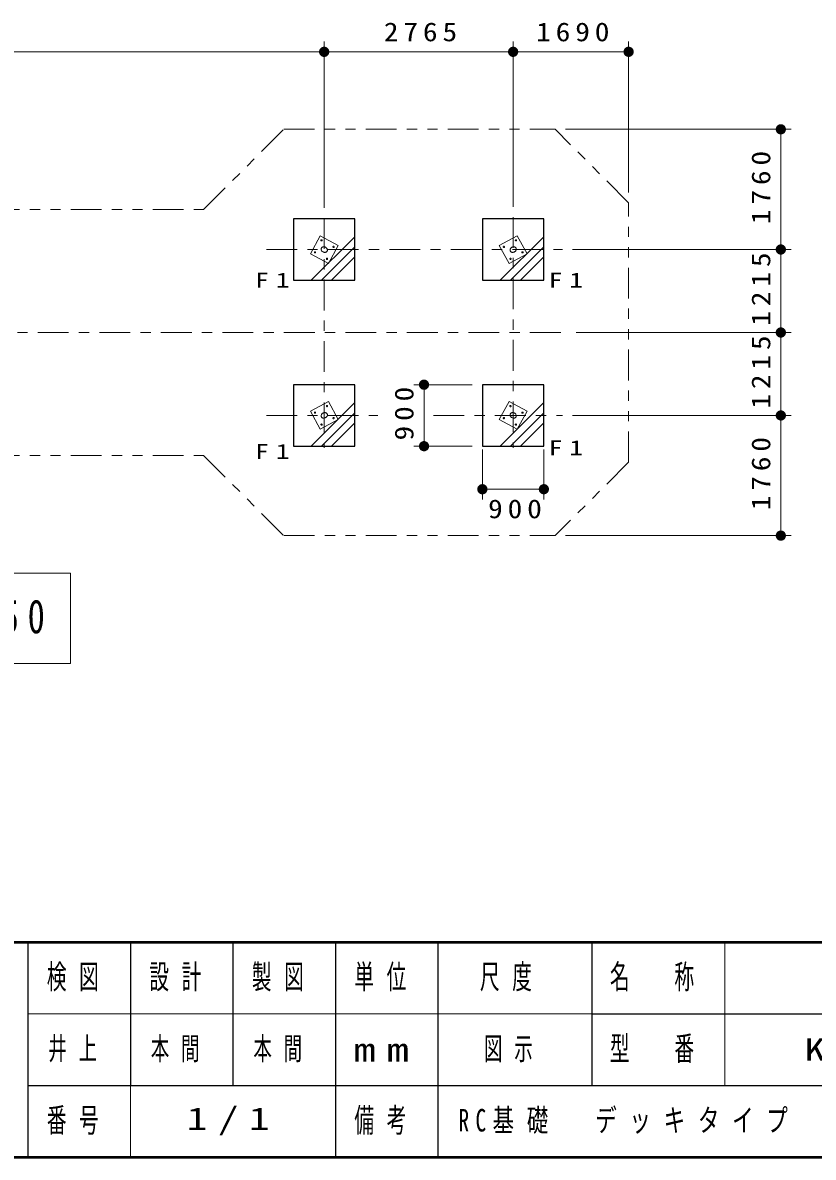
# Model space of a CAD drawing. Units: millimetres on the paper, scale 1:150. Extents: x -621 to -236, y -10 to 262.
# Drawn here: x -479 to -401.9, y -5 to 105.8 of the extents above; entities that cross this region are included whole.
import ezdxf

# ---------------------------------------------------------------- set-up
doc = ezdxf.new("R2010")
doc.units = ezdxf.units.MM
for name, pattern in [('USER1', [4.5, 2.5, -2]), ('USER2', [6, 3, -1, 1, -1]), ('USER3', [8, 3, -1, 1, -1, 1, -1])]:
    doc.linetypes.add(name, pattern=pattern)
doc.layers.add('LY_1', color=7, linetype='Continuous', lineweight=25)
doc.layers.add('LY_6', color=7, linetype='Continuous', lineweight=13)
doc.layers.add('LY_5', color=7, linetype='Continuous')
doc.styles.add('ＭＳ ゴシック', font='')
doc.styles.get('ＭＳ ゴシック').set_extended_font_data('MS Gothic')

# ---------------------------------------------------------------- blocks, each defined once
blk = doc.blocks.new('filled_dot')
at = {"color": 0, "linetype": 'Continuous', "lineweight": -2, "const_width": 1.25}
blk.add_lwpolyline([(-0.625, 0, 1), (0.625, 0, 1)], format="xyb", close=True, dxfattribs=at)

msp = doc.modelspace()

# ---------------------------------------------------------------- linework, layer by layer
at = {"layer": 'LY_1', "lineweight": 13}
for p, q in [((-449.595, 87.682), (-449.595, 103.923)), ((-431.162, 87.795), (-431.162, 103.923)), ((-431.162, 87.829), (-431.162, 103.923)), ((-419.895, 89.196), (-419.895, 103.923)), ((-568.764, 102.923), (-449.595, 102.923)), ((-449.595, 102.923), (-431.162, 102.923)), ((-431.162, 102.923), (-419.895, 102.923)), ((-426.056, 95.356), (-404.047, 95.356)), ((-405.047, 95.356), (-405.047, 83.623)), ((-450.848, 80.623), (-446.595, 84.876)), ((-432.414, 80.623), (-428.162, 84.876)), ((-449.858, 80.623), (-446.595, 83.886)), ((-431.424, 80.623), (-428.162, 83.886)), ((-425.359, 83.623), (-404.047, 83.623)), ((-405.047, 83.623), (-405.047, 75.523)), ((-448.868, 80.623), (-446.595, 82.896)), ((-430.434, 80.623), (-428.162, 82.896)), ((-425.028, 75.523), (-404.047, 75.523)), ((-425.028, 75.523), (-404.047, 75.523)), ((-405.047, 75.523), (-405.047, 67.423)), ((-435.162, 70.423), (-440.854, 70.423)), ((-439.854, 64.423), (-439.854, 70.423)), ((-450.848, 64.423), (-446.595, 68.676)), ((-432.414, 64.423), (-428.162, 68.676)), ((-449.858, 64.423), (-446.595, 67.686)), ((-431.424, 64.423), (-428.162, 67.686)), ((-448.868, 64.423), (-446.595, 66.696)), ((-430.434, 64.423), (-428.162, 66.696)), ((-425.359, 67.423), (-404.047, 67.423)), ((-405.047, 67.423), (-405.047, 55.69)), ((-435.162, 64.423), (-440.854, 64.423)), ((-434.162, 64.09), (-434.162, 59.222)), ((-428.162, 64.09), (-428.162, 59.222)), ((-428.162, 60.222), (-434.162, 60.222)), ((-426.056, 55.69), (-404.047, 55.69)), ((-474.325, 52.014), (-531.125, 52.014)), ((-474.325, 43.214), (-474.325, 52.014)), ((-531.125, 43.214), (-474.325, 43.214))]:
    msp.add_line(p, q, dxfattribs=at)
at = {"layer": 'LY_1', "linetype": 'USER3', "lineweight": 13}
for p, q in [((-461.357, 87.523), (-453.524, 95.356)), ((-453.524, 95.356), (-427.056, 95.356)), ((-419.895, 88.196), (-427.056, 95.356)), ((-554.302, 87.523), (-461.357, 87.523)), ((-419.895, 62.85), (-419.895, 88.196)), ((-554.302, 63.523), (-461.357, 63.523)), ((-461.357, 63.523), (-453.524, 55.69)), ((-419.895, 62.85), (-427.056, 55.69)), ((-453.524, 55.69), (-427.056, 55.69))]:
    msp.add_line(p, q, dxfattribs=at)
at = {"layer": 'LY_1', "linetype": 'USER2', "lineweight": 13}
for p, q in [((-449.595, 86.682), (-449.595, 64.251)), ((-431.162, 86.795), (-431.162, 64.251)), ((-455.231, 83.623), (-426.359, 83.623)), ((-597.518, 75.523), (-426.028, 75.523)), ((-455.231, 67.423), (-444.35, 67.423)), ((-438.934, 67.423), (-426.359, 67.423))]:
    msp.add_line(p, q, dxfattribs=at)
at = {"layer": 'LY_1', "linetype": 'USER1', "lineweight": 13}
for p, q in [((-449.98, 84.971), (-450.939, 83.215)), ((-449.98, 84.971), (-448.225, 84.012)), ((-430.757, 84.971), (-432.512, 84.012)), ((-430.757, 84.971), (-429.798, 83.215)), ((-450.939, 83.215), (-449.184, 82.257)), ((-449.184, 82.257), (-448.225, 84.012)), ((-431.553, 82.257), (-432.512, 84.012)), ((-429.798, 83.215), (-431.553, 82.257)), ((-450.939, 67.831), (-449.184, 68.79)), ((-448.225, 67.034), (-449.184, 68.79)), ((-432.512, 67.034), (-431.553, 68.79)), ((-429.798, 67.831), (-431.553, 68.79)), ((-449.98, 66.076), (-450.939, 67.831)), ((-430.757, 66.076), (-429.798, 67.831)), ((-449.98, 66.076), (-448.225, 67.034)), ((-430.757, 66.076), (-432.512, 67.034))]:
    msp.add_line(p, q, dxfattribs=at)
at = {"layer": 'LY_1'}
for points in [[(-452.595, 80.623), (-446.595, 80.623), (-446.595, 86.623), (-452.595, 86.623)], [(-434.162, 80.623), (-428.162, 80.623), (-428.162, 86.623), (-434.162, 86.623)], [(-452.595, 64.423), (-446.595, 64.423), (-446.595, 70.423), (-452.595, 70.423)], [(-434.162, 64.423), (-428.162, 64.423), (-428.162, 70.423), (-434.162, 70.423)]]:
    msp.add_lwpolyline(points, close=True, dxfattribs=at)
at = {"layer": 'LY_1', "linetype": 'USER1', "lineweight": 13}
for points in [[(-449.704, 83.39), (-449.742, 83.414), (-449.777, 83.442), (-449.808, 83.473), (-449.834, 83.508), (-449.856, 83.544), (-449.871, 83.582), (-449.881, 83.62), (-449.885, 83.658), (-449.882, 83.696), (-449.873, 83.732), (-449.859, 83.765), (-449.839, 83.795), (-449.813, 83.822), (-449.783, 83.844), (-449.749, 83.862), (-449.711, 83.874), (-449.671, 83.881), (-449.629, 83.883), (-449.586, 83.879), (-449.543, 83.87), (-449.501, 83.856), (-449.46, 83.837)], [(-449.46, 83.837), (-449.425, 83.815), (-449.393, 83.79), (-449.364, 83.762), (-449.338, 83.731), (-449.317, 83.699), (-449.3, 83.665), (-449.288, 83.63), (-449.282, 83.594), (-449.28, 83.559), (-449.283, 83.525), (-449.292, 83.493), (-449.305, 83.462), (-449.324, 83.435), (-449.346, 83.41), (-449.373, 83.389), (-449.403, 83.371), (-449.437, 83.358), (-449.473, 83.349), (-449.51, 83.345), (-449.549, 83.345), (-449.589, 83.35), (-449.628, 83.359), (-449.667, 83.373), (-449.704, 83.39)], [(-431.277, 83.837), (-431.315, 83.813), (-431.35, 83.785), (-431.381, 83.754), (-431.407, 83.72), (-431.428, 83.683), (-431.444, 83.646), (-431.454, 83.607), (-431.457, 83.569), (-431.455, 83.531), (-431.446, 83.496), (-431.432, 83.462), (-431.412, 83.432), (-431.386, 83.406), (-431.356, 83.383), (-431.322, 83.366), (-431.284, 83.353), (-431.244, 83.346), (-431.202, 83.344), (-431.159, 83.348), (-431.116, 83.357), (-431.074, 83.371), (-431.033, 83.39)], [(-431.033, 83.39), (-430.995, 83.414), (-430.96, 83.442), (-430.929, 83.473), (-430.903, 83.508), (-430.882, 83.544), (-430.866, 83.582), (-430.856, 83.62), (-430.853, 83.658), (-430.855, 83.696), (-430.864, 83.732), (-430.878, 83.765), (-430.899, 83.795), (-430.924, 83.822), (-430.954, 83.844), (-430.988, 83.862), (-431.026, 83.874), (-431.066, 83.881), (-431.108, 83.883), (-431.151, 83.879), (-431.194, 83.87), (-431.236, 83.856), (-431.277, 83.837)], [(-449.704, 67.656), (-449.742, 67.632), (-449.777, 67.604), (-449.808, 67.573), (-449.834, 67.539), (-449.856, 67.502), (-449.871, 67.464), (-449.881, 67.426), (-449.885, 67.388), (-449.882, 67.35), (-449.873, 67.315), (-449.859, 67.281), (-449.839, 67.251), (-449.813, 67.225), (-449.783, 67.202), (-449.749, 67.185), (-449.711, 67.172), (-449.671, 67.165), (-449.629, 67.163), (-449.586, 67.167), (-449.543, 67.176), (-449.501, 67.19), (-449.46, 67.209)], [(-449.46, 67.209), (-449.422, 67.233), (-449.387, 67.261), (-449.356, 67.292), (-449.33, 67.327), (-449.309, 67.363), (-449.293, 67.401), (-449.283, 67.439), (-449.28, 67.477), (-449.282, 67.515), (-449.291, 67.55), (-449.305, 67.584), (-449.326, 67.614), (-449.351, 67.64), (-449.381, 67.663), (-449.415, 67.68), (-449.453, 67.693), (-449.493, 67.7), (-449.535, 67.702), (-449.578, 67.698), (-449.621, 67.689), (-449.663, 67.675), (-449.704, 67.656)], [(-431.277, 67.209), (-431.312, 67.231), (-431.345, 67.256), (-431.374, 67.284), (-431.399, 67.315), (-431.42, 67.347), (-431.437, 67.382), (-431.449, 67.417), (-431.456, 67.452), (-431.457, 67.487), (-431.454, 67.521), (-431.445, 67.553), (-431.432, 67.584), (-431.414, 67.612), (-431.391, 67.636), (-431.364, 67.658), (-431.334, 67.675), (-431.3, 67.688), (-431.265, 67.697), (-431.227, 67.702), (-431.188, 67.701), (-431.148, 67.697), (-431.109, 67.687), (-431.07, 67.674), (-431.033, 67.656)], [(-431.033, 67.656), (-430.995, 67.632), (-430.96, 67.604), (-430.929, 67.573), (-430.903, 67.539), (-430.882, 67.502), (-430.866, 67.464), (-430.856, 67.426), (-430.853, 67.388), (-430.855, 67.35), (-430.864, 67.315), (-430.878, 67.281), (-430.899, 67.251), (-430.924, 67.225), (-430.954, 67.202), (-430.988, 67.185), (-431.026, 67.172), (-431.066, 67.165), (-431.108, 67.163), (-431.151, 67.167), (-431.194, 67.176), (-431.236, 67.19), (-431.277, 67.209)]]:
    msp.add_lwpolyline(points, dxfattribs=at)
for centre in [(-449.848, 84.518), (-430.89, 84.518), (-450.487, 83.348), (-448.677, 83.879), (-432.06, 83.879), (-430.25, 83.348), (-449.317, 82.709), (-431.421, 82.709), (-450.487, 67.698), (-449.317, 68.337), (-431.421, 68.337), (-430.25, 67.698), (-449.848, 66.528), (-448.677, 67.167), (-432.06, 67.167), (-430.89, 66.528)]:
    msp.add_circle(centre, 0.0633, dxfattribs=at)
at = {"layer": 'LY_6', "lineweight": 50}
for p, q in [((-621, 16), (-236, 16)), ((-621, -5), (-236, -5))]:
    msp.add_line(p, q, dxfattribs=at)
at = {"layer": 'LY_6', "lineweight": 25}
for p, q in [((-478.5, 16), (-478.5, -5)), ((-468.5, 16), (-468.5, 2)), ((-458.5, 16), (-458.5, 2)), ((-448.5, 16), (-448.5, -5)), ((-438.5, 16), (-438.5, 2)), ((-423.5, 16), (-423.5, 2)), ((-423.5, 9), (-306, 9)), ((-478.5, 2), (-236, 2)), ((-438.5, 2), (-438.5, -5))]:
    msp.add_line(p, q, dxfattribs=at)
at = {"layer": 'LY_6'}
for p, q in [((-410.5, 16), (-410.5, 2)), ((-478.5, 9), (-423.5, 9)), ((-468.5, 2), (-468.5, -5))]:
    msp.add_line(p, q, dxfattribs=at)

# ---------------------------------------------------------------- block references
at = {"layer": 'LY_1', "lineweight": 13, "xscale": 0.4, "yscale": 0.4}
for p, rotation in [((-449.595, 102.923), 180), ((-431.162, 102.923), 180), ((-419.895, 102.923), 180), ((-405.047, 95.356), 270), ((-405.047, 83.623), 90), ((-405.047, 83.623), 270), ((-405.047, 75.523), 270), ((-405.047, 75.523), 90), ((-439.854, 70.423), 270), ((-405.047, 67.423), 270), ((-405.047, 67.423), 90), ((-439.854, 64.423), 90), ((-428.162, 60.222), 180), ((-405.047, 55.69), 90)]:
    msp.add_blockref('filled_dot', p, dxfattribs=dict(at, rotation=rotation))
for p in [(-449.595, 102.923), (-431.162, 102.923), (-434.162, 60.222)]:
    msp.add_blockref('filled_dot', p, dxfattribs=at)

# ---------------------------------------------------------------- texts
at = {"layer": 'LY_1', "style": 'ＭＳ ゴシック'}
for s, insert, char_height, attachment_point in [('\\T1.33;\\W1.15;2765', (-439.962, 103.923), 1.833, 8), ('\\T1.33;\\W1.15;1690', (-425.105, 103.923), 1.833, 8), ('\\T1.5;\\W1.35;F1', (-456.33, 80.635), 1.466, 4), ('\\T1.5;\\W1.35;F1', (-427.705, 80.635), 1.466, 4), ('\\T1.5;\\W1.35;F1', (-456.33, 63.905), 1.466, 4), ('\\T1.5;\\W1.35;F1', (-427.705, 64.271), 1.466, 4), ('\\T1.33;\\W1.15;900', (-430.745, 59.222), 1.833, 2), ('\\T1.51;\\W0.75;基礎伏図\u3000Ｓ＝１／150', (-502.725, 47.614), 3.299, 5), ('\\T1.59;\\W0.7;RC基礎\u3000デッキタイプ', (-436.5, -1.5), 2.199, 4)]:
    msp.add_mtext(s, dxfattribs=dict(at, insert=insert, char_height=char_height, attachment_point=attachment_point))
at = {"layer": 'LY_1', "char_height": 1.833, "attachment_point": 8, "rotation": 90, "style": 'ＭＳ ゴシック'}
for s, insert in [('\\T1.33;\\W1.15;1760', (-406.047, 89.913)), ('\\T1.33;\\W1.15;1215', (-406.047, 79.994)), ('\\T1.33;\\W1.15;1215', (-406.047, 71.894)), ('\\T1.33;\\W1.15;900', (-440.854, 67.84)), ('\\T1.33;\\W1.15;1760', (-406.047, 61.98))]:
    msp.add_mtext(s, dxfattribs=dict(at, insert=insert))
at = {"layer": 'LY_5', "char_height": 2.199, "attachment_point": 4, "style": 'ＭＳ ゴシック'}
for s, insert in [('\\T1.64;\\W0.6;井上', (-476.5, 5.5)), ('\\T1.64;\\W0.6;本間', (-466.5, 5.5)), ('\\T1.64;\\W0.6;本間', (-456.5, 5.5)), ('\\T1.64;\\W0.6;図示', (-434, 5.5)), ('\\T1.5;\\W1.35;KDC-T02D', (-402.75, 5.5)), ('\\T1.5;\\W1.35;1/1', (-463, -1.5))]:
    msp.add_mtext(s, dxfattribs=dict(at, insert=insert))
at = {"layer": 'LY_6', "char_height": 2.346, "attachment_point": 5, "style": 'ＭＳ ゴシック'}
for s, insert in [('\\T1.64;\\W0.6;検図', (-473.5, 12.5)), ('\\T1.64;\\W0.6;設計', (-463.5, 12.5)), ('\\T1.64;\\W0.6;製図', (-453.5, 12.5)), ('\\T1.64;\\W0.6;単位', (-443.5, 12.5)), ('\\T1.64;\\W0.6;尺度', (-431.25, 12.5)), ('\\T1.64;\\W0.6;名\u3000称', (-417, 12.5)), ('\\T1.64;\\W0.6;型\u3000番', (-417, 5.5)), ('\\T1.5;\\W1.35;mm', (-443.5, 5.5)), ('\\T1.64;\\W0.6;番号', (-473.5, -1.5)), ('\\T1.64;\\W0.6;備考', (-443.5, -1.5))]:
    msp.add_mtext(s, dxfattribs=dict(at, insert=insert))

doc.saveas('drawing.dxf')
